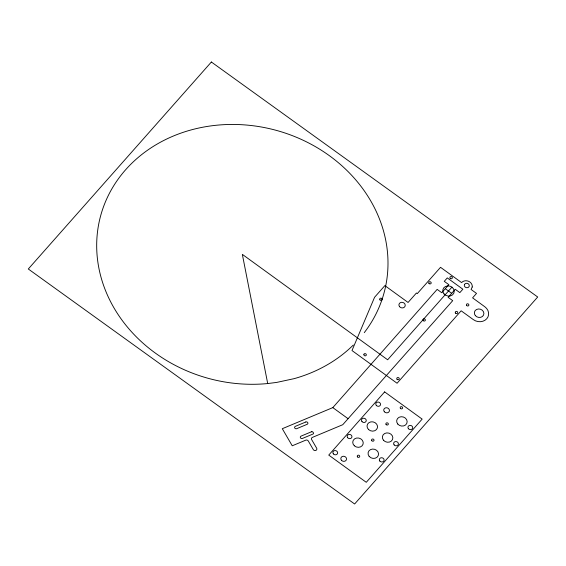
<?xml version="1.0" encoding="UTF-8"?>
<svg xmlns="http://www.w3.org/2000/svg" width="566" height="566" viewBox="0 0 566 566"><rect width="100%" height="100%" fill="white"/><g stroke="black" fill="none" stroke-linecap="round" stroke-linejoin="round"><path stroke-width="0.85" d="M332.815 407.612L437.157 289.382L441.749 292.714L448.859 284.677L444.268 281.337L447.289 277.92L462.854 289.212L459.833 292.629L455.234 289.297L448.123 297.334L452.715 300.666L342.763 424.705L312.234 437.461A1.924 1.684 15.3 0 0 311.668 439.612L316.642 448.159A1.924 1.684 15.3 0 1 315.863 450.409A1.924 1.684 15.3 0 1 313.274 449.56L308.3 441.02A1.924 1.684 15.3 0 0 305.937 440.086L292.24 445.789L282.293 428.703L332.815 407.612L348.09 418.698M451.923 287.125L387.653 359.785L242.34 254.367L267.711 383.55L276.668 382.418L294.136 378.654A146.856 128.567 15.3 0 0 353.318 345.034M445.308 288.695L451.682 293.315M267.711 383.55A146.856 128.567 15.3 0 1 97.104 235.718A146.856 128.567 15.3 0 1 289.205 134.467A146.856 128.567 15.3 0 1 364.263 332.652M363.938 354.252L363.86 354.818A1.252 1.097 15.3 0 0 365.268 355.844L365.862 355.653A1.252 1.097 15.3 0 0 365.834 353.892A1.252 1.097 15.3 0 0 363.938 354.252M464.495 284.556L464.332 285.101A2.505 2.193 15.3 0 0 467.778 287.606L468.337 287.344A2.505 2.193 15.3 0 0 468.287 283.835A2.505 2.193 15.3 0 0 464.495 284.556M472.228 287.004L471.089 289.474L476.522 293.414L472.589 297.865L484.829 306.772A9.615 8.412 15.3 0 1 486.753 318.764A9.615 8.412 15.3 0 1 473.409 319.67L461.148 310.805L397.07 383.246L351.988 350.538L374.579 297.27L384.873 285.625L408.072 302.456L416.427 293.011L417.269 293.62L440.539 267.315L461.594 282.59A5.971 5.228 15.3 0 1 468.542 281.267A5.971 5.228 15.3 0 1 472.228 287.004M211.373 62.012L28.3 268.991L354.627 503.988L537.7 297.009L211.373 62.012M384.639 391.898L328.747 455.085L366.266 482.303L422.158 419.109L384.639 391.898M305.803 421.981L295.36 426.34A1.443 1.266 15.3 0 0 294.773 428.03A1.443 1.266 15.3 0 0 296.718 428.667L307.154 424.309A1.443 1.266 15.3 0 0 307.741 422.618A1.443 1.266 15.3 0 0 305.803 421.981M311.498 431.766L301.055 436.124A1.443 1.266 15.3 0 0 300.468 437.815L300.688 438.098A1.443 1.266 15.3 0 0 302.414 438.452L312.856 434.094A1.443 1.266 15.3 0 0 313.606 433.061L312.588 431.738A1.443 1.266 15.3 0 0 311.498 431.766M386.118 424.564A1.252 1.097 15.3 0 0 388.248 424.415A1.252 1.097 15.3 0 0 386.918 422.83A1.252 1.097 15.3 0 0 386.118 424.564M384.335 411.737A2.894 2.533 15.3 0 0 389.252 411.404A2.894 2.533 15.3 0 0 386.182 407.746A2.894 2.533 15.3 0 0 384.335 411.737M371.812 440.73A1.252 1.097 15.3 0 0 373.949 440.589A1.252 1.097 15.3 0 0 372.612 439.004A1.252 1.097 15.3 0 0 371.812 440.73M354.316 445.767A5.299 4.641 15.3 0 0 363.082 444.098A5.299 4.641 15.3 0 0 356.559 438.049A5.299 4.641 15.3 0 0 354.316 445.767M368.615 429.594A5.299 4.641 15.3 0 0 377.38 427.924A5.299 4.641 15.3 0 0 370.864 421.875A5.299 4.641 15.3 0 0 368.615 429.594M361.985 421.557A2.413 2.108 15.3 0 0 366.082 421.281A2.413 2.108 15.3 0 0 363.521 418.232A2.413 2.108 15.3 0 0 361.985 421.557M333.381 453.897A2.413 2.108 15.3 0 0 337.478 453.621A2.413 2.108 15.3 0 0 334.916 450.571A2.413 2.108 15.3 0 0 333.381 453.897M347.687 437.73A2.413 2.108 15.3 0 0 351.783 437.447A2.413 2.108 15.3 0 0 349.222 434.405A2.413 2.108 15.3 0 0 347.687 437.73M357.514 456.903A1.252 1.097 15.3 0 0 359.643 456.755A1.252 1.097 15.3 0 0 358.313 455.17A1.252 1.097 15.3 0 0 357.514 456.903M341.432 460.25A2.894 2.533 15.3 0 0 346.342 459.91A2.894 2.533 15.3 0 0 343.272 456.253A2.894 2.533 15.3 0 0 341.432 460.25M376.291 405.39A2.413 2.108 15.3 0 0 380.387 405.107A2.413 2.108 15.3 0 0 377.826 402.065A2.413 2.108 15.3 0 0 376.291 405.39M397.771 424.047A5.299 4.641 15.3 0 0 406.784 423.432A5.299 4.641 15.3 0 0 401.153 416.732A5.299 4.641 15.3 0 0 397.771 424.047M408.447 428.717A2.413 2.108 15.3 0 0 412.543 428.441A2.413 2.108 15.3 0 0 409.982 425.391A2.413 2.108 15.3 0 0 408.447 428.717M383.472 440.221A5.299 4.641 15.3 0 0 392.479 439.605A5.299 4.641 15.3 0 0 386.847 432.898A5.299 4.641 15.3 0 0 383.472 440.221M379.843 461.057A2.413 2.108 15.3 0 0 383.939 460.774A2.413 2.108 15.3 0 0 381.378 457.731A2.413 2.108 15.3 0 0 379.843 461.057M369.166 456.387A5.299 4.641 15.3 0 0 378.18 455.772A5.299 4.641 15.3 0 0 372.541 449.071A5.299 4.641 15.3 0 0 369.166 456.387M394.141 444.89A2.413 2.108 15.3 0 0 398.238 444.607A2.413 2.108 15.3 0 0 395.676 441.558A2.413 2.108 15.3 0 0 394.141 444.89M400.424 408.39A1.252 1.097 15.3 0 0 402.553 408.249A1.252 1.097 15.3 0 0 401.216 406.664A1.252 1.097 15.3 0 0 400.424 408.39M443.992 293.888A5.78 5.059 15.3 0 0 453.819 293.216A5.78 5.059 15.3 0 0 447.671 285.901A5.78 5.059 15.3 0 0 443.992 293.888M399.596 306.701A3.177 2.78 15.3 0 0 405.008 306.333A3.177 2.78 15.3 0 0 401.627 302.308A3.177 2.78 15.3 0 0 399.596 306.701M397.042 379.248A1.252 1.097 15.3 0 0 399.172 379.1A1.252 1.097 15.3 0 0 397.841 377.515A1.252 1.097 15.3 0 0 397.042 379.248M475.362 315.623A4.818 4.217 15.3 0 0 483.555 315.064A4.818 4.217 15.3 0 0 478.433 308.972A4.818 4.217 15.3 0 0 475.362 315.623M466.66 305.513A1.252 1.097 15.3 0 0 468.79 305.371A1.252 1.097 15.3 0 0 467.459 303.786A1.252 1.097 15.3 0 0 466.66 305.513M423.156 320.597A1.252 1.097 15.3 0 0 425.285 320.448A1.252 1.097 15.3 0 0 423.955 318.863A1.252 1.097 15.3 0 0 423.156 320.597M450.147 278.274A1.252 1.097 15.3 0 0 452.284 278.125A1.252 1.097 15.3 0 0 450.946 276.541A1.252 1.097 15.3 0 0 450.147 278.274M428.986 283.453A1.252 1.097 15.3 0 0 431.115 283.311A1.252 1.097 15.3 0 0 429.778 281.726A1.252 1.097 15.3 0 0 428.986 283.453M379.956 299.874A1.252 1.097 15.3 0 0 382.085 299.732A1.252 1.097 15.3 0 0 380.755 298.148A1.252 1.097 15.3 0 0 379.956 299.874M455.531 313.125A1.252 1.097 15.3 0 0 457.661 312.977A1.252 1.097 15.3 0 0 456.323 311.392A1.252 1.097 15.3 0 0 455.531 313.125"/></g></svg>
